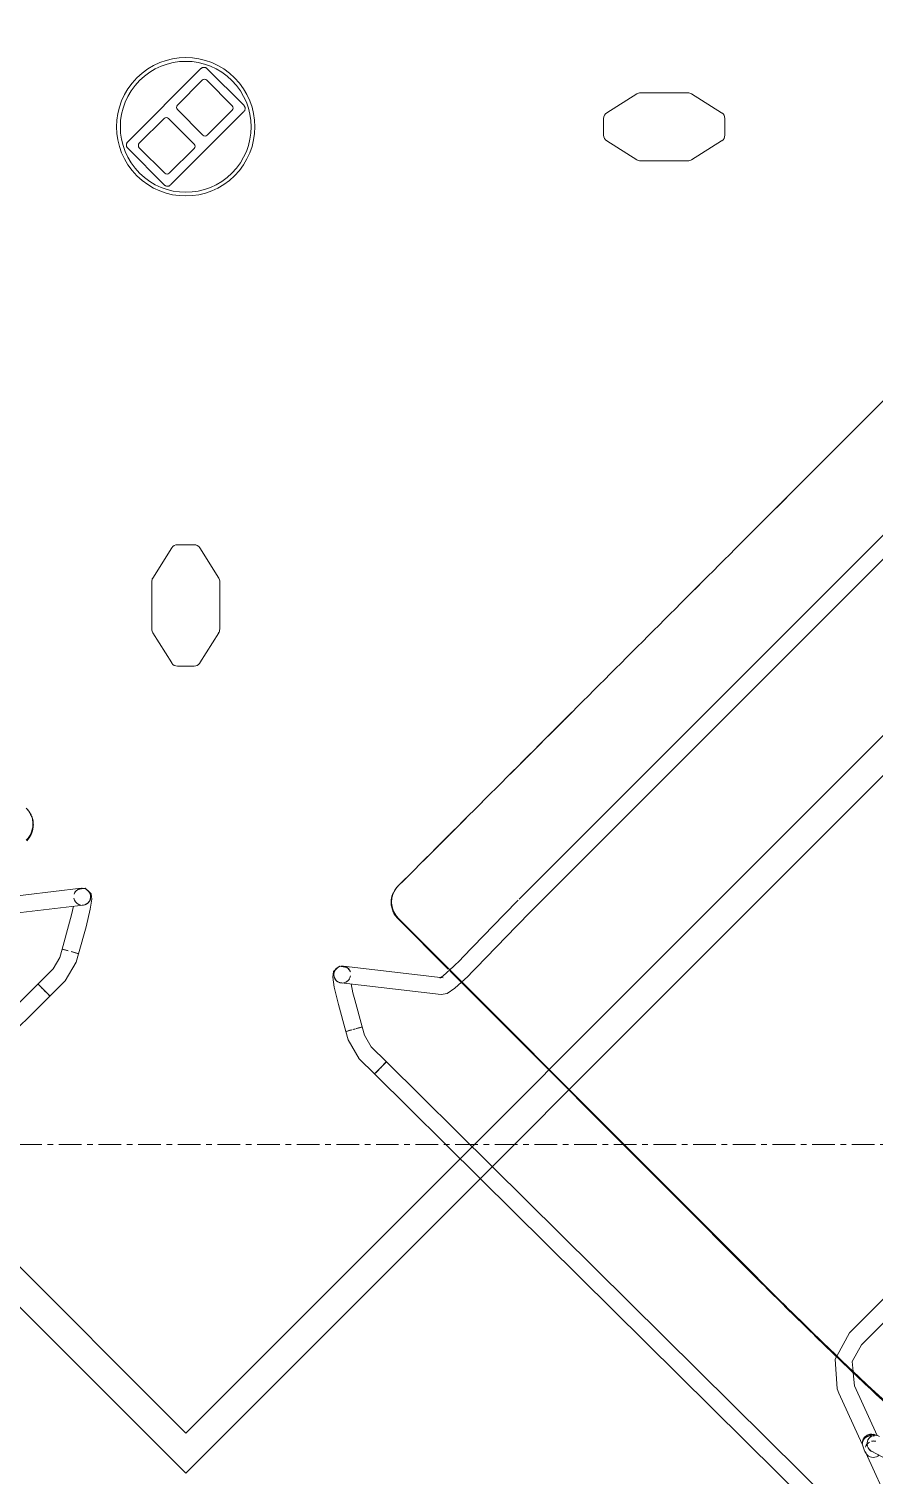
# Model space of a CAD drawing. Header units: inches. Extents: x 29752 to 31446, y 4278 to 5722.
# Drawn here: x 31186.99 to 31205.64, y 4336.04 to 4367.93 of the extents above; entities that cross this region are included whole.
import ezdxf

# ---------------------------------------------------------------- set-up
doc = ezdxf.new("R2010")
doc.units = ezdxf.units.IN
doc.header["$MEASUREMENT"] = 0
doc.linetypes.add('Grid Line 1_2_', pattern=[0.875, 0.5, -0.125, 0.125, -0.125])
doc.layers.add('I-FURN', color=30, linetype='Continuous', lineweight=9)
doc.layers.add('S-GRID', color=1, linetype='Continuous', lineweight=9)

# ---------------------------------------------------------------- blocks, each defined once
blk = doc.blocks.new('Table-Square-Teknion-STBSQ_Qui_With_Power-R2015 - 25_5_ High-6254706-FIRST FLOOR POWER _ SIGNAL')
at = {"layer": 'I-FURN'}
for p, q in [((21, -21), (21, 21)), ((20.375, -20.375), (20.375, 20.375)), ((7.308, 8.368), (6.564, 7.625)), ((8.144, 8.582), (7.38, 8.408)), ((8.542, 8.284), (8.284, 8.542)), ((8.408, 7.38), (8.582, 8.144)), ((6.524, 7.552), (6.35, 6.788)), ((7.625, 6.564), (8.368, 7.308)), ((6.39, 6.649), (6.649, 6.39)), ((6.788, 6.35), (7.552, 6.524)), ((7.552, -6.524), (6.788, -6.35)), ((6.649, -6.39), (6.39, -6.649)), ((8.368, -7.308), (7.625, -6.564)), ((6.35, -6.788), (6.524, -7.552)), ((6.564, -7.625), (7.308, -8.368)), ((8.582, -8.144), (8.408, -7.38)), ((8.284, -8.542), (8.542, -8.284)), ((7.38, -8.408), (8.144, -8.582)), ((-20.375, -20.375), (20.375, -20.375)), ((-21, -21), (21, -21))]:
    blk.add_line(p, q, dxfattribs=at)
for centre, start, end in [((7.414, 8.262), 102.8239, 135), ((8.178, 8.436), 45, 102.8239), ((8.436, 8.178), 347.1761, 45), ((6.67, 7.519), 135, 167.1761), ((8.262, 7.414), 315, 347.1761), ((6.496, 6.755), 167.1761, 225), ((6.755, 6.496), 225, 282.8239), ((7.519, 6.67), 282.8239, 315), ((6.755, -6.496), 77.1761, 135), ((6.496, -6.755), 135, 192.8239), ((7.519, -6.67), 45, 77.1761), ((8.262, -7.414), 12.8239, 45), ((6.67, -7.519), 192.8239, 225), ((8.436, -8.178), 315, 12.8239), ((7.414, -8.262), 225, 257.1761), ((8.178, -8.436), 257.1761, 315)]:
    blk.add_arc(centre, 0.15, start, end, dxfattribs=at)
blk = doc.blocks.new('HighTower_Alo_Chair - HighTower_Alo_Chair-6256374-FIRST FLOOR POWER _ SIGNAL')
at = {"layer": 'I-FURN'}
for p, q in [((-8.14, 11.395), (-8.155, 11.395)), ((-10.582, 10.867), (-10.581, 10.86)), ((-10.308, 11.065), (-10.239, 10.964)), ((-8.871, 9.264), (-10.244, 11.002)), ((-10.239, 10.964), (-10.212, 10.924)), ((-10.21, 10.916), (-10.212, 10.924)), ((-10.205, 10.887), (-10.21, 10.932)), ((-8.657, 9.317), (-8.655, 10.895)), ((-10.542, 10.773), (-9.165, 9.031)), ((-10.542, 10.773), (-10.534, 10.764)), ((-10.5, 10.735), (-10.46, 10.714)), ((-10.46, 10.714), (-10.416, 10.703)), ((-10.327, 10.714), (-10.286, 10.735)), ((-10.921, 10.479), (-11.226, 9.942)), ((-10.899, 9.757), (-10.595, 10.294)), ((-11.226, 9.943), (-11.32, 9.776)), ((-11.226, 9.943), (-11.105, 9.875)), ((-11.22, 9.94), (-11.226, 9.943)), ((-11.223, 9.941), (-11.21, 9.934)), ((-11.216, 9.937), (-11.223, 9.941)), ((-11.144, 9.897), (-11.22, 9.94)), ((-11.131, 9.889), (-11.216, 9.937)), ((-11.21, 9.934), (-11.156, 9.903)), ((-11.156, 9.903), (-11.119, 9.882)), ((-11.105, 9.875), (-11.144, 9.897)), ((-11.32, 9.776), (-11.443, 9.308)), ((-11.062, 9.849), (-11.09, 9.866)), ((-11.077, 9.858), (-11.062, 9.849)), ((-11.068, 9.31), (-10.994, 9.591)), ((-11.064, 9.852), (-11.063, 9.851)), ((-11.063, 9.851), (-11.064, 9.852)), ((-11.048, 9.842), (-11.062, 9.849)), ((-11.062, 9.849), (-11.035, 9.834)), ((-11.02, 9.827), (-10.947, 9.785)), ((-10.981, 9.804), (-11.02, 9.827)), ((-10.902, 9.759), (-11.006, 9.818)), ((-10.994, 9.811), (-10.958, 9.79)), ((-10.994, 9.591), (-10.899, 9.758)), ((-10.921, 9.771), (-10.981, 9.804)), ((-10.958, 9.79), (-10.9, 9.758)), ((-10.947, 9.785), (-10.921, 9.771)), ((-10.921, 9.771), (-10.905, 9.761)), ((-10.905, 9.761), (-10.921, 9.771)), ((-10.905, 9.761), (-10.899, 9.758)), ((-10.899, 9.758), (-10.905, 9.761)), ((-10.899, 9.757), (-10.902, 9.759)), ((-10.9, 9.758), (-10.899, 9.757)), ((-11.443, 9.308), (-11.44, 8.835)), ((-11.065, 8.837), (-11.068, 9.31)), ((-8.657, 8.91), (-8.657, 9.257)), ((-8.252, 9.275), (-8.323, 9.274)), ((-6.931, 9.298), (-8.252, 9.275)), ((-6.931, 9.298), (-6.49, 9.302)), ((6.459, 9.303), (-6.459, 9.303)), ((-11.44, 8.835), (-11.434, 8.835)), ((-11.415, 8.835), (-11.44, 8.835)), ((-11.44, 8.834), (-11.423, 5.553)), ((-11.434, 8.835), (-11.415, 8.835)), ((-11.159, 8.837), (-11.415, 8.835)), ((-11.415, 8.835), (-11.385, 8.835)), ((-11.385, 8.835), (-11.347, 8.836)), ((-11.347, 8.836), (-11.301, 8.836)), ((-11.301, 8.836), (-11.253, 8.836)), ((-11.253, 8.836), (-11.072, 8.837)), ((-11.09, 8.837), (-11.159, 8.837)), ((-11.065, 8.837), (-11.09, 8.837)), ((-11.072, 8.837), (-11.065, 8.837)), ((-11.048, 5.553), (-11.065, 8.836)), ((-8.658, 7.739), (-8.657, 8.91)), ((-8.316, 8.899), (-8.202, 8.901)), ((-8.202, 8.901), (-6.924, 8.923)), ((-6.924, 8.923), (-6.459, 8.928)), ((-6.459, 8.928), (6.459, 8.928)), ((-8.66, 5.553), (-8.658, 7.739)), ((-8.643, 7.739), (-8.645, 5.553)), ((-11.423, 5.553), (-11.346, -8.592)), ((-10.974, -8.217), (-11.048, 5.553)), ((-8.066, -2.615), (-8.626, -2.781)), ((8.066, -2.615), (-8.066, -2.615)), ((-8.614, -3.273), (-8.474, -3.104)), ((-8.474, -3.104), (-8.064, -2.99)), ((-8.064, -2.99), (8.064, -2.99)), ((-9.172, -3.389), (-9.604, -4.553)), ((-8.82, -3.52), (-8.632, -3.295)), ((-9.238, -4.646), (-8.82, -3.52)), ((-9.684, -4.74), (-11.246, -8.951)), ((-9.676, -4.706), (-9.69, -4.761)), ((-9.587, -4.777), (-9.56, -4.833)), ((-9.446, -4.479), (-9.476, -4.481)), ((-9.571, -4.805), (-9.08, -6.427))]:
    blk.add_line(p, q, dxfattribs=at)
at = {"layer": 'I-FURN', "flags": 128}
for points in [[(-10.308, 11.065), (-10.488, 11.071), (-10.582, 10.996), (-10.714, 10.818), (-10.921, 10.479)], [(-10.534, 11.011), (-10.559, 10.974), (-10.576, 10.932), (-10.581, 10.887)], [(-10.581, 10.887), (-10.576, 10.843), (-10.56, 10.801), (-10.542, 10.773)], [(-10.252, 11.011), (-10.286, 11.04), (-10.326, 11.061), (-10.37, 11.072), (-10.415, 11.072), (-10.459, 11.061), (-10.5, 11.04)], [(-10.21, 10.932), (-10.226, 10.974), (-10.252, 11.011)], [(-10.227, 10.801), (-10.21, 10.843), (-10.205, 10.887)], [(-8.64, 10.895), (-8.642, 9.317), (-8.643, 7.739)], [(-10.403, 10.604), (-10.512, 10.436), (-10.595, 10.294)], [(-10.416, 10.703), (-10.371, 10.703), (-10.327, 10.714)], [(-8.929, 9.31), (-8.841, 9.294), (-8.532, 9.274), (-8.323, 9.274)], [(-9.165, 9.031), (-9.053, 8.956), (-8.854, 8.918), (-8.463, 8.898), (-8.316, 8.899)], [(-8.665, -0.268), (-8.662, 2.401), (-8.66, 5.07), (-8.66, 5.553)], [(-8.645, 5.553), (-8.645, 5.066), (-8.647, 2.393), (-8.65, -0.281)], [(-8.643, -2.786), (-8.698, -2.802), (-9.133, -3.296), (-9.172, -3.389)], [(-9.6, -4.549), (-9.663, -4.665), (-9.676, -4.706)], [(-9.446, -4.479), (-9.276, -4.569), (-9.249, -4.614)]]:
    blk.add_lwpolyline(points, dxfattribs=at)
at = {"layer": 'I-FURN'}
for centre, major_axis, ratio, start_param, end_param in [((-10.396, 10.888), (0.185, 0.028), 0.989631, 1.684213, 3.778609), ((-10.396, 10.888), (0.185, 0.028), 0.989631, 1.160615, 1.684213), ((-10.396, 10.888), (0.185, 0.028), 0.989631, 0.375217, 0.637016), ((-10.396, 10.888), (0.185, 0.028), 0.989631, 5.873004, 6.396602), ((-10.396, 10.888), (0.185, 0.028), 0.989631, 4.302207, 4.825806), ((-11.253, 8.835), (0.187, 0.001), 0.000559, 2.98329, 3.141593), ((-11.253, 8.835), (0.187, 0.001), 0.000559, 3.141593, 3.245089), ((-11.253, 8.835), (0.187, 0.001), 0.000559, 3.245089, 3.506889), ((-11.253, 8.835), (0.187, 0.001), 0.000559, 2.72149, 2.98329), ((-11.253, 8.835), (0.187, 0.001), 0.000559, 3.506889, 3.768688), ((-11.253, 8.835), (0.187, 0.001), 0.000559, 2.197892, 2.72149), ((-11.253, 8.835), (0.187, 0.001), 0.000559, 3.768688, 4.815886), ((-11.253, 8.835), (0.187, 0.001), 0.000559, 1.674293, 2.197892), ((-11.253, 8.835), (0.187, 0.001), 0.000559, 1.412493, 1.674293), ((-11.253, 8.835), (0.187, 0.001), 0.000559, 4.815886, 5.863083), ((-11.253, 8.835), (0.187, 0.001), 0.000559, 0.627095, 1.412493), ((-11.253, 8.835), (0.187, 0.001), 0.000559, 0.365296, 0.627095), ((-11.253, 8.835), (0.187, 0.001), 0.000559, 5.863083, 6.124882), ((-11.253, 8.835), (0.187, 0.001), 0.000559, 0.103497, 0.365296), ((-11.253, 8.835), (0.187, 0.001), 0.000559, 6.124882, 6.386682), ((-9.509, -4.81), (-0.181, 0.049), 0.968246, 6.031506, 6.816904), ((-9.508, -4.805), (-0.176, 0.065), 0.957879, 0.079585, 0.341384), ((-9.508, -4.805), (-0.176, 0.065), 0.957879, 6.100971, 6.36277), ((-9.508, -4.805), (-0.176, 0.065), 0.957879, 5.315573, 5.577372), ((-9.391, -4.751), (0.169, 0.081), 0.988221, 2.425585, 3.141593), ((-9.392, -4.75), (0.179, 0.054), 0.987637, 6.254416, 9.134209), ((-9.392, -4.75), (0.179, 0.054), 0.987637, 2.851024, 3.112823), ((-9.509, -4.81), (-0.181, 0.049), 0.968246, 4.984308, 5.246108), ((-9.508, -4.805), (-0.176, 0.065), 0.957879, 5.053773, 5.315573), ((-9.391, -4.751), (0.169, 0.081), 0.988221, 1.910096, 2.163785), ((-9.391, -4.751), (0.169, 0.081), 0.988221, 1.648363, 1.901986), ((-9.509, -4.81), (-0.181, 0.049), 0.968246, 4.722509, 4.984308), ((-9.508, -4.805), (-0.176, 0.065), 0.957879, 4.791974, 5.053773), ((-9.391, -4.751), (0.169, 0.081), 0.988221, 1.116588, 1.378387), ((-9.508, -4.805), (-0.176, 0.065), 0.957879, 4.006576, 4.515791), ((-9.391, -4.751), (0.169, 0.081), 0.988221, 0.854788, 1.116588), ((-9.509, -4.81), (-0.181, 0.049), 0.968246, 3.937111, 4.19891), ((-9.391, -4.751), (0.169, 0.081), 0.988221, 0.34209, 0.592989), ((-9.508, -4.805), (-0.176, 0.065), 0.957879, 0.341384, 1.912181), ((-9.392, -4.75), (0.179, 0.054), 0.987637, 3.112823, 3.141593), ((-9.392, -4.75), (0.179, 0.054), 0.987637, 3.141593, 3.374623), ((-9.391, -4.751), (0.169, 0.081), 0.988221, 3.141593, 3.210983)]:
    blk.add_ellipse(centre, major_axis=major_axis, ratio=ratio, start_param=start_param, end_param=end_param, dxfattribs=at)
for points, knots in [([(-8.642, 11.007), (-8.634, 11.043), (-8.609, 11.114), (-8.549, 11.21), (-8.456, 11.302), (-8.357, 11.362), (-8.284, 11.375), (-8.265, 11.378)], [0.1428571, 0.1428571, 0.1428571, 0.1428571, 0.2857143, 0.4285714, 0.5714286, 0.7857143, 0.8571429, 0.8571429, 0.8571429, 0.8571429]), ([(-8.14, 11.395), (-8.216, 11.395), (-8.326, 11.369), (-8.454, 11.289), (-8.547, 11.196), (-8.621, 11.063), (-8.64, 10.952), (-8.64, 10.895)], [0, 0, 0, 0, 0.285714, 0.428571, 0.571429, 0.785714, 1, 1, 1, 1]), ([(-8.529, -5.275), (-8.54, -5.21), (-8.556, -5.069), (-8.575, -4.791), (-8.594, -4.459), (-8.615, -3.945), (-8.635, -3.248), (-8.649, -2.519), (-8.658, -1.796), (-8.664, -1.038), (-8.665, -0.526), (-8.665, -0.268)], [-1, -1, -1, -1, -0.861111, -0.791667, -0.722222, -0.583333, -0.444444, -0.333333, -0.222222, -0.111111, 0, 0, 0, 0]), ([(-8.65, -0.281), (-8.65, -0.575), (-8.649, -1.012), (-8.644, -1.586), (-8.638, -2.143), (-8.627, -2.803), (-8.61, -3.458), (-8.591, -3.977), (-8.571, -4.37), (-8.549, -4.667), (-8.534, -4.796), (-8.526, -4.844)], [-1, -1, -1, -1, -0.861111, -0.791667, -0.722222, -0.583333, -0.444444, -0.333333, -0.222222, -0.111111, 0, 0, 0, 0]), ([(-9.447, -4.479), (-9.455, -4.479), (-9.467, -4.48), (-9.483, -4.482), (-9.494, -4.485), (-9.504, -4.488), (-9.515, -4.491), (-9.523, -4.494), (-9.529, -4.497), (-9.534, -4.499), (-9.538, -4.501), (-9.544, -4.505), (-9.551, -4.509), (-9.558, -4.513), (-9.563, -4.517), (-9.567, -4.519), (-9.57, -4.522), (-9.575, -4.526), (-9.581, -4.531), (-9.586, -4.535), (-9.589, -4.539), (-9.592, -4.541), (-9.594, -4.543), (-9.597, -4.546), (-9.601, -4.55), (-9.603, -4.552), (-9.604, -4.554)], [-1, -1, -1, -1, -0.9, -0.85, -0.8, -0.75, -0.7, -0.65, -0.625, -0.6, -0.575, -0.55, -0.5, -0.45, -0.425, -0.4, -0.375, -0.35, -0.3, -0.25, -0.225, -0.2, -0.175, -0.15, -0.1, 0, 0, 0, 0]), ([(-9.604, -4.553), (-9.603, -4.552), (-9.602, -4.55), (-9.598, -4.547), (-9.595, -4.544), (-9.591, -4.54), (-9.585, -4.535), (-9.579, -4.53), (-9.573, -4.526), (-9.567, -4.523), (-9.561, -4.519), (-9.553, -4.515), (-9.548, -4.513), (-9.546, -4.512)], [-0.9921501, -0.9921501, -0.9921501, -0.9921501, -0.9, -0.85, -0.8, -0.75, -0.7, -0.625, -0.5875, -0.55, -0.5, -0.45, -0.4, -0.4, -0.4, -0.4]), ([(-9.47, -4.5), (-9.456, -4.5), (-9.427, -4.505), (-9.39, -4.519), (-9.364, -4.534), (-9.352, -4.543), (-9.346, -4.548)], [-1, -1, -1, -1, -0.875, -0.75, -0.6875, -0.625, -0.625, -0.625, -0.625]), ([(-9.273, -4.608), (-9.274, -4.601), (-9.278, -4.591), (-9.283, -4.579), (-9.288, -4.569), (-9.294, -4.56), (-9.3, -4.551), (-9.307, -4.542), (-9.315, -4.533), (-9.323, -4.525), (-9.336, -4.515), (-9.352, -4.504), (-9.375, -4.493), (-9.407, -4.482), (-9.431, -4.479), (-9.447, -4.479)], [-0.625, -0.625, -0.625, -0.625, -0.5625, -0.53125, -0.5, -0.46875, -0.4375, -0.40625, -0.375, -0.34375, -0.3125, -0.25, -0.1875, -0.125, 0, 0, 0, 0])]:
    blk.add_open_spline(points, degree=3, knots=knots, dxfattribs=at)
for points in [[(-8.253, 11.385), (-8.221, 11.392), (-8.188, 11.395), (-8.155, 11.395)], [(-8.14, 11.395), (-7.238, 11.395), (-6.337, 11.395), (-5.436, 11.395)], [(8.14, 11.395), (6.331, 11.395), (2.713, 11.395), (-2.713, 11.395), (-6.33, 11.395), (-8.14, 11.395)], [(-5.426, 11.395), (-4.523, 11.395), (-3.62, 11.395), (-2.718, 11.395)], [(-2.713, 11.395), (-1.809, 11.395), (-0.904, 11.395), (0, 11.395)], [(0, 11.395), (0.904, 11.395), (1.808, 11.395), (2.713, 11.395)], [(2.718, 11.395), (3.621, 11.395), (4.523, 11.395), (5.426, 11.395)], [(5.436, 11.395), (6.337, 11.395), (7.238, 11.395), (8.14, 11.395)], [(-8.655, 10.895), (-8.655, 10.933), (-8.651, 10.97), (-8.642, 11.007)], [(-9.604, -4.554), (-9.604, -4.554), (-9.604, -4.553), (-9.604, -4.553)], [(-9.546, -4.512), (-9.543, -4.511), (-9.538, -4.509), (-9.529, -4.506), (-9.52, -4.504), (-9.514, -4.503), (-9.511, -4.502)], [(-9.511, -4.502), (-9.505, -4.501), (-9.491, -4.5), (-9.478, -4.5), (-9.47, -4.5)], [(-9.346, -4.548), (-9.34, -4.553), (-9.329, -4.563), (-9.32, -4.574), (-9.316, -4.579)], [(-9.316, -4.579), (-9.311, -4.585), (-9.304, -4.596), (-9.297, -4.608), (-9.294, -4.614)]]:
    blk.add_open_spline(points, degree=3, dxfattribs=at)
blk = doc.blocks.new('HighTower_Alo_Chair - HighTower_Alo_Chair-V35-FIRST FLOOR POWER _ SIGNAL')
at = {"layer": 'I-FURN'}
for p, q in [((10.244, 11.002), (8.871, 9.264)), ((10.21, 10.932), (10.205, 10.887)), ((10.212, 10.924), (10.21, 10.916)), ((10.239, 10.964), (10.212, 10.924)), ((10.308, 11.065), (10.239, 10.964)), ((10.286, 11.04), (10.252, 11.011)), ((10.326, 11.061), (10.286, 11.04)), ((10.308, 11.065), (10.488, 11.071)), ((10.5, 11.04), (10.459, 11.061)), ((10.488, 11.071), (10.582, 10.996)), ((10.534, 11.011), (10.5, 11.04)), ((10.559, 10.974), (10.534, 11.011)), ((10.581, 10.86), (10.582, 10.867)), ((9.165, 9.031), (10.542, 10.773)), ((10.286, 10.735), (10.327, 10.714)), ((10.403, 10.604), (10.512, 10.436)), ((10.416, 10.703), (10.46, 10.714)), ((10.46, 10.714), (10.5, 10.735)), ((10.512, 10.436), (10.595, 10.294)), ((10.595, 10.294), (10.899, 9.757)), ((11.226, 9.942), (10.921, 10.479)), ((11.216, 9.937), (11.09, 9.866)), ((11.105, 9.875), (11.226, 9.943)), ((11.144, 9.897), (11.105, 9.875)), ((11.119, 9.882), (11.156, 9.903)), ((11.22, 9.94), (11.144, 9.897)), ((11.156, 9.903), (11.223, 9.941)), ((11.225, 9.942), (11.216, 9.937)), ((11.226, 9.943), (11.22, 9.94)), ((11.223, 9.941), (11.226, 9.942)), ((11.226, 9.942), (11.225, 9.942)), ((11.32, 9.776), (11.226, 9.943)), ((10.899, 9.758), (10.905, 9.761)), ((10.905, 9.761), (10.899, 9.758)), ((10.902, 9.759), (10.899, 9.757)), ((10.899, 9.758), (10.994, 9.591)), ((10.899, 9.757), (10.9, 9.758)), ((10.9, 9.758), (10.958, 9.79)), ((10.915, 9.766), (10.902, 9.759)), ((10.905, 9.761), (10.921, 9.771)), ((10.921, 9.771), (10.905, 9.761)), ((11.006, 9.818), (10.915, 9.766)), ((10.981, 9.804), (10.921, 9.771)), ((10.921, 9.771), (10.947, 9.785)), ((10.947, 9.785), (10.981, 9.804)), ((10.958, 9.79), (10.994, 9.811)), ((10.981, 9.804), (11.02, 9.827)), ((11.02, 9.827), (10.981, 9.804)), ((10.994, 9.591), (11.068, 9.31)), ((11.077, 9.858), (11.119, 9.882)), ((11.443, 9.308), (11.32, 9.776)), ((11.068, 9.31), (11.065, 8.837)), ((11.44, 8.835), (11.443, 9.308)), ((11.065, 8.836), (11.037, 3.512)), ((11.065, 8.837), (11.072, 8.837)), ((11.09, 8.837), (11.065, 8.837)), ((11.072, 8.837), (11.09, 8.837)), ((11.09, 8.837), (11.301, 8.836)), ((11.12, 8.837), (11.09, 8.837)), ((11.415, 8.835), (11.12, 8.837)), ((11.301, 8.836), (11.385, 8.835)), ((11.385, 8.835), (11.415, 8.835)), ((11.412, 3.512), (11.44, 8.834)), ((11.415, 8.835), (11.434, 8.835)), ((11.44, 8.835), (11.415, 8.835)), ((11.434, 8.835), (11.44, 8.835))]:
    blk.add_line(p, q, dxfattribs=at)
at = {"layer": 'I-FURN', "flags": 128}
for points in [[(10.205, 10.887), (10.21, 10.843), (10.227, 10.801)], [(10.252, 11.011), (10.226, 10.974), (10.21, 10.932)], [(10.459, 11.061), (10.415, 11.072), (10.37, 11.072), (10.326, 11.061)], [(10.534, 10.764), (10.56, 10.801), (10.576, 10.843), (10.581, 10.887)], [(10.581, 10.887), (10.576, 10.932), (10.559, 10.974)], [(10.582, 10.996), (10.714, 10.818), (10.921, 10.479)], [(10.327, 10.714), (10.371, 10.703), (10.416, 10.703)]]:
    blk.add_lwpolyline(points, dxfattribs=at)
at = {"layer": 'I-FURN'}
for centre, major_axis, ratio, start_param, end_param in [((10.396, 10.888), (-0.185, 0.028), 0.989631, 6.169768, 6.693367), ((10.396, 10.888), (-0.185, 0.028), 0.989631, 5.646169, 5.907969), ((10.396, 10.888), (-0.185, 0.028), 0.989631, 4.598972, 5.122571), ((10.396, 10.888), (-0.185, 0.028), 0.989631, 4.075373, 4.598972), ((10.396, 10.888), (-0.185, 0.028), 0.989631, 3.813574, 4.075373), ((10.396, 10.888), (-0.185, 0.028), 0.989631, 3.551774, 3.813574), ((10.396, 10.888), (-0.185, 0.028), 0.989631, 3.028176, 3.551774), ((10.396, 10.888), (-0.185, 0.028), 0.989631, 1.457379, 1.980978), ((10.396, 10.888), (-0.185, 0.028), 0.989631, 2.504577, 2.766376), ((10.396, 10.888), (-0.185, 0.028), 0.989631, 2.766376, 3.028176), ((11.253, 8.835), (-0.187, 0.001), 0.000559, 6.179689, 6.441488), ((11.253, 8.835), (-0.187, 0.001), 0.000559, 5.917889, 6.179689), ((11.253, 8.835), (-0.187, 0.001), 0.000559, 0.158303, 0.420102), ((11.253, 8.835), (-0.187, 0.001), 0.000559, 5.65609, 5.917889), ((11.253, 8.835), (-0.187, 0.001), 0.000559, 0.420102, 1.4673), ((11.253, 8.835), (-0.187, 0.001), 0.000559, 5.394291, 5.65609), ((11.253, 8.835), (-0.187, 0.001), 0.000559, 4.870692, 5.394291), ((11.253, 8.835), (-0.187, 0.001), 0.000559, 4.608892, 4.870692), ((11.253, 8.835), (-0.187, 0.001), 0.000559, 1.4673, 1.729099), ((11.253, 8.835), (-0.187, 0.001), 0.000559, 4.347093, 4.608892), ((11.253, 8.835), (-0.187, 0.001), 0.000559, 1.729099, 1.990899), ((11.253, 8.835), (-0.187, 0.001), 0.000559, 3.823494, 4.347093), ((11.253, 8.835), (-0.187, 0.001), 0.000559, 1.990899, 2.252698), ((11.253, 8.835), (-0.187, 0.001), 0.000559, 2.252698, 2.514497), ((11.253, 8.835), (-0.187, 0.001), 0.000559, 3.299896, 3.823494), ((11.253, 8.835), (-0.187, 0.001), 0.000559, 2.514497, 2.776297), ((11.253, 8.835), (-0.187, 0.001), 0.000559, 2.776297, 3.038096), ((11.253, 8.835), (-0.187, 0.001), 0.000559, 3.141593, 3.299896), ((11.253, 8.835), (-0.187, 0.001), 0.000559, 3.038096, 3.141593)]:
    blk.add_ellipse(centre, major_axis=major_axis, ratio=ratio, start_param=start_param, end_param=end_param, dxfattribs=at)
for points, knots in [([(8.357, 11.345), (8.34, 11.354), (8.271, 11.382), (8.197, 11.395), (8.14, 11.395)], [0.7142857, 0.7142857, 0.7142857, 0.7142857, 0.7857143, 1, 1, 1, 1]), ([(8.267, 11.382), (8.303, 11.374), (8.373, 11.349), (8.469, 11.289), (8.562, 11.196), (8.636, 11.063), (8.655, 10.952), (8.655, 10.895)], [0.1428571, 0.1428571, 0.1428571, 0.1428571, 0.2857143, 0.4285714, 0.5714286, 0.7857143, 1, 1, 1, 1])]:
    blk.add_open_spline(points, degree=3, knots=knots, dxfattribs=at)
for points in [[(8.155, 11.395), (8.188, 11.395), (8.221, 11.392), (8.253, 11.385)], [(8.59, 11.112), (8.574, 11.146), (8.534, 11.21), (8.454, 11.288), (8.391, 11.333), (8.357, 11.349)], [(8.627, 11.007), (8.619, 11.043), (8.607, 11.078), (8.59, 11.112)], [(8.64, 10.895), (8.64, 10.933), (8.636, 10.97), (8.627, 11.007)]]:
    blk.add_open_spline(points, degree=3, dxfattribs=at)
blk = doc.blocks.new('Accessory-Single_Power_Box-Studio_TK-STYD-R2015 - Single Round Power Bump-6251336-FIRST FLOOR POWER _ SIGNAL')
at = {"layer": 'I-FURN'}
for p, q in [((-0.67, -1.145), (-0.67, 1.145)), ((-0.57, 1.242), (0.57, 1.242)), ((-0.469, 0.983), (-0.469, 0.207)), ((0.398, 1.053), (-0.397, 1.053)), ((0.469, 0.205), (0.469, 0.984)), ((0.67, 1.145), (0.67, -1.145)), ((-0.398, 0.137), (0.4, 0.137)), ((-0.469, -0.208), (-0.469, -0.982)), ((0.4, -0.139), (-0.398, -0.139)), ((0.469, -0.983), (0.469, -0.207)), ((0.57, -1.242), (-0.57, -1.242)), ((-0.397, -1.052), (0.398, -1.052))]:
    blk.add_line(p, q, dxfattribs=at)
for radius, start, end in [(1.526, 360, 180), (1.443, 360, 180), (1.443, 180, 360), (1.526, 180, 360)]:
    blk.add_arc((0, 0), radius, start, end, dxfattribs=at)
for centre, major_axis, start_param, end_param in [((-0.397, 0.983), (-0.0714, 0), 4.712389, 6.283185), ((0.398, 0.984), (0.0703, 0), 0, 1.570796), ((-0.398, 0.207), (0.0703, 0), 3.141593, 4.712389), ((0.4, 0.205), (-0.0687, 0), 1.570796, 3.141593), ((-0.398, -0.208), (-0.0703, 0), 4.712389, 6.283185), ((0.4, -0.207), (0.0687, 0), 0, 1.570796), ((-0.397, -0.982), (0.0714, 0), 3.141593, 4.712389), ((0.398, -0.983), (-0.0703, 0), 1.570796, 3.141593)]:
    blk.add_ellipse(centre, major_axis=major_axis, ratio=0.987487, start_param=start_param, end_param=end_param, dxfattribs=at)
for points in [[(-0.67, 1.153), (-0.669, 1.158), (-0.667, 1.17), (-0.66, 1.188), (-0.649, 1.204), (-0.637, 1.217), (-0.623, 1.228), (-0.606, 1.236), (-0.59, 1.241), (-0.577, 1.242), (-0.57, 1.242)], [(0.67, -1.153), (0.669, -1.159), (0.667, -1.171), (0.66, -1.189), (0.649, -1.205), (0.637, -1.217), (0.623, -1.228), (0.607, -1.236), (0.59, -1.241), (0.577, -1.242), (0.57, -1.242)]]:
    blk.add_open_spline(points, degree=3, dxfattribs=at)
for points, knots in [([(0.57, 1.242), (0.58, 1.242), (0.593, 1.24), (0.608, 1.235), (0.621, 1.229), (0.637, 1.218), (0.654, 1.199), (0.666, 1.176), (0.669, 1.16), (0.67, 1.152)], [0, 0, 0, 0, 0.166667, 0.25, 0.333333, 0.5, 0.666667, 0.833333, 1, 1, 1, 1]), ([(-0.57, -1.242), (-0.577, -1.242), (-0.587, -1.241), (-0.599, -1.238), (-0.61, -1.235), (-0.623, -1.228), (-0.637, -1.217), (-0.649, -1.204), (-0.66, -1.189), (-0.667, -1.171), (-0.669, -1.158), (-0.67, -1.153)], [0, 0, 0, 0, 0.125, 0.1875, 0.25, 0.375, 0.5, 0.625, 0.75, 0.875, 1, 1, 1, 1])]:
    blk.add_open_spline(points, degree=3, knots=knots, dxfattribs=at)

msp = doc.modelspace()

# ---------------------------------------------------------------- linework, layer by layer
at = {"layer": 'S-GRID', "linetype": 'Grid Line 1_2_'}
msp.add_line((31446.272, 4343.327), (29775.662, 4343.327), dxfattribs=at)

# ---------------------------------------------------------------- block references
at = {"layer": 'I-FURN'}
for name, p, rotation in [('Table-Square-Teknion-STBSQ_Qui_With_Power-R2015 - 25_5_ High-6254706-FIRST FLOOR POWER _ SIGNAL', (31190.448, 4365.776), 315.0000000000003), ('Accessory-Single_Power_Box-Studio_TK-STYD-R2015 - Single Round Power Bump-6251336-FIRST FLOOR POWER _ SIGNAL', (31190.448, 4365.776), 315.0000000000003), ('HighTower_Alo_Chair - HighTower_Alo_Chair-V35-FIRST FLOOR POWER _ SIGNAL', (31173.115, 4348.444), 315.0000000000037), ('HighTower_Alo_Chair - HighTower_Alo_Chair-6256374-FIRST FLOOR POWER _ SIGNAL', (31208.951, 4346.728), 45.00000000000036)]:
    msp.add_blockref(name, p, dxfattribs=dict(at, rotation=rotation))

doc.saveas('drawing.dxf')
